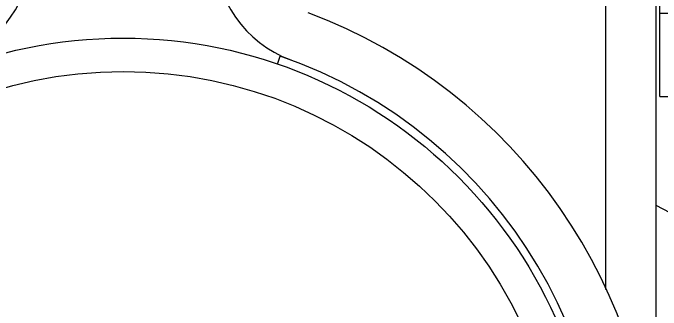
# Model space of a CAD drawing. Extents: x 1725261 to 1937680, y 860327 to 1571294.
# Drawn here: x 1850740 to 1851645, y 1210658 to 1211071 of the extents above; entities that cross this region are included whole.
import ezdxf

# ---------------------------------------------------------------- set-up
doc = ezdxf.new("R2010")
doc.units = 0
doc.header["$LTSCALE"] = 1000
doc.header["$MEASUREMENT"] = 0
doc.styles.get("Standard").update_dxf_attribs({"font": 'gbenor.shx', "bigfont": 'gbcbig.shx'})
doc.dimstyles.get("Standard").update_dxf_attribs({"dimtxt": 0.18, "dimasz": 0.18, "dimexe": 0.18, "dimexo": 0.0625, "dimgap": 0.09, "dimtad": 0, "dimtih": 1, "dimtoh": 1, "dimdec": 4, "dimzin": 0, "dimdsep": 46, "dimtxsty": 'Standard', "dimcen": 0.09, "dimadec": 0, "dimazin": 0, "dimtfac": 1, "dimtdec": 4, "dimtofl": 0, "dimtmove": 0, "dimatfit": 3, "dimfxl": 0, "dimtolj": 1, "dimtzin": 0, "dimarcsym": 0})

msp = doc.modelspace()

# ---------------------------------------------------------------- linework, layer by layer
at = {"linetype": 'Continuous'}
for p, q in [((1851643.37, 1210955.01), (1851643.37, 1211448.69)), ((1851567.87, 1210685.88), (1851567.87, 1211442.88)), ((1851637.56, 1211442.88), (1851637.56, 1210374.21)), ((1851643.37, 1211071.17), (1851713.07, 1211071.17)), ((1851109.7, 1211000.25), (1851113.48, 1211011.23)), ((1851643.37, 1210955.01), (1851713.07, 1210955.01))]:
    msp.add_line(p, q, dxfattribs=at)
for radius in [662.11, 615.65]:
    msp.add_circle((1850894.14, 1210374.21), radius, dxfattribs=at)
for centre, radius, start, end in [((1850603.74, 1211158.53), 162.62, 290.31751, 0), ((1851184.54, 1211158.53), 162.62, 180, 249.68249), ((1850894.14, 1210374.21), 743.42, 290.31751, 69.68249), ((1850894.14, 1210374.21), 673.73, 109, 71)]:
    msp.add_arc(centre, radius, start, end, dxfattribs=at)

# ---------------------------------------------------------------- leaders
msp.add_leader([(1851637.56, 1210803.82), (1852428.99, 1210387.08)], dimstyle='Standard', override={"dimgap": 20, "dimtad": 0})

doc.saveas('drawing.dxf')
